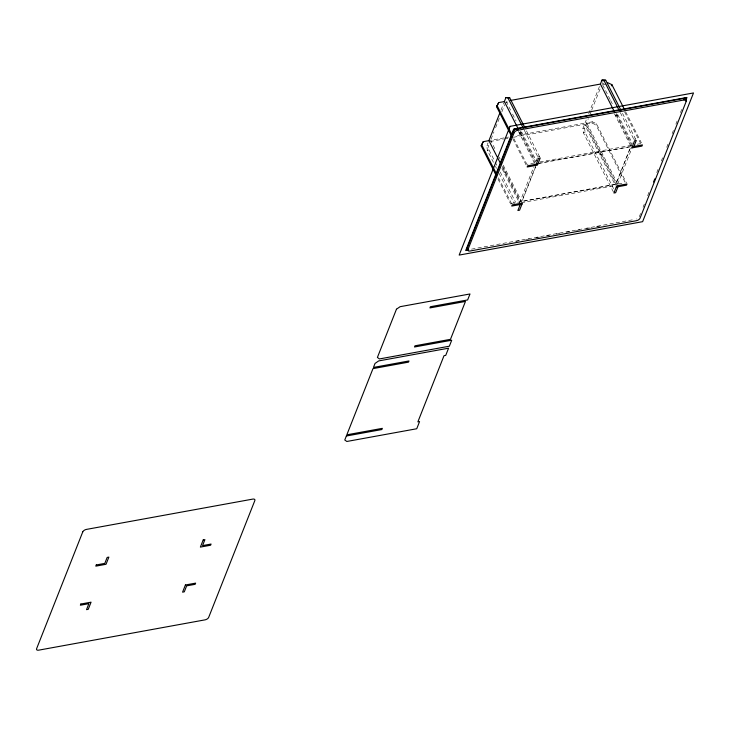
<?xml version="1.0" encoding="UTF-8"?>
<svg xmlns="http://www.w3.org/2000/svg" width="730" height="730" viewBox="0 0 730 730"><rect width="100%" height="100%" fill="white"/><g stroke="black" fill="none" stroke-linecap="round" stroke-linejoin="round"><path stroke-width="0.55" stroke-dasharray="3.65 2.74" d="M493.434 162.315L487.321 150.27L486.873 145.827L488.051 142.834M500.981 110.13L503.892 102.757M491.044 139.284L493.955 131.911M495.615 127.704L499.356 118.233M501.848 111.918L504.758 104.554M519.888 132.167L519.413 133.371L521.12 133.061L521.594 131.856L519.888 132.167L535.145 162.243M519.505 203.059L533.739 167.015M537.371 157.844L535.418 162.781L526.896 164.332M536.231 164.715L521.676 201.544L502.642 164.031M535.619 166.933L522.041 201.297L615.819 184.215L630.629 146.73L537.973 163.611M613.419 192.008L583.37 132.778L582.923 128.334L586.217 119.994M588.708 113.679L599.941 85.264M613.601 188.687L585.077 132.468L584.62 128.024L588.334 118.634M589.995 114.418L591.245 111.261M591.665 110.212L601.228 86.003M610.134 99.554L602.113 83.758L603.299 80.765M618 186.716L586.199 124.036L591.884 123.005L592.358 121.8L596.437 123.735L626.486 182.965M624.999 182.153L595.963 124.93L596.437 123.735M615.938 114.674L615.463 115.869L617.169 115.559L617.644 114.364L615.938 114.674L631.705 145.754M614.468 113.898L630.994 146.484L616.02 184.361L584.967 123.151L515.042 135.889M617.671 184.188L632.28 147.223M639.316 216.728L640.621 213.425M643.057 207.256L644.298 204.099M647.629 195.686L649.828 190.119M656.772 172.545L658.022 169.387M661.343 160.974L662.594 157.817M666.745 147.296L667.996 144.138M672.148 133.626L673.398 130.469M675.889 124.155L677.139 120.997M680.46 112.584L681.711 109.427M602.113 83.758L604.011 83.412M505.598 102.446L507.815 102.045M602.588 84.78L606.375 84.096M503.946 137.906L490.624 140.333L495.132 149.221M505.05 137.705L509.494 136.893M592.358 121.8L586.674 122.841L617.726 184.051M490.149 141.529L503.472 139.101M504.576 138.901L507.907 138.298M513.464 137.286L584.493 124.346L615.28 185.028M486.873 145.827L488.571 145.516L489.027 149.96L494.63 161.001M582.923 128.334L584.62 128.024M487.321 150.27L489.027 149.96M583.37 132.778L585.077 132.468M537.782 156.795L539.488 156.485M633.832 139.302L635.538 138.992M539.862 161.969L631.669 145.252M637.235 144.23L640.63 143.618M537.764 163.465L630.994 146.484M511.447 203.414L624.123 182.892M521.211 202.748L615.554 185.557M471.507 249.14L634.571 219.438M516 241.402L519.349 240.79M526.056 239.568L529.414 238.965M536.112 237.743L539.47 237.131M546.177 235.909L549.526 235.297M556.233 234.074L559.582 233.463M566.288 232.24L569.646 231.629M576.353 230.415L579.702 229.804M586.409 228.581L589.758 227.97M596.465 226.747L599.823 226.136M591.884 123.005L595.963 124.93M625.637 111.763L641.424 142.879M624.652 111.955L640.438 143.071M622.526 113.36L635.775 139.457M620.317 112.666L634.069 139.768M610.627 100.539L612.634 104.49M617.644 114.364L632.39 143.436M616.166 113.588L631.696 144.193M526.476 130.852L539.726 156.95M524.268 130.159L538.019 157.26M506.063 101.251L510.571 110.139M512.579 114.09L516.083 120.997M521.594 131.856L536.34 160.929M520.116 131.081L535.647 161.686M518.419 131.391L534.944 163.976M513.883 138.691L526.622 163.794M512.907 138.882L526.148 164.989M499.137 157.114L500.141 159.094M502.678 166.212L520.426 201.206M502.441 167.298L519.979 201.854M501.966 168.502L519.742 203.524M495.141 162.005L497.176 166.02M500.233 172.043L515.517 202.164M495.469 166.331L496.491 168.338M499.037 173.357L514.322 203.478M498.444 177.773L511.684 203.88M497.97 178.969L510.708 204.071M636.788 218.909A3.203 1.643 -26.9 0 1 636.496 219.018M504.448 171.249L503.974 172.444L505.68 172.134L506.155 170.939L504.448 171.249M600.498 153.756L600.023 154.952L601.73 154.641L602.204 153.446L600.498 153.756"/><path stroke-width="1.09" d="M496.446 175.957L481.161 145.845L483.233 141.675L488.917 140.644L499.731 113.287M511.885 136.875L496.61 106.763L498.681 102.602L504.366 101.561L505.936 97.574L509.677 97.72L524.952 127.841M483.233 141.675L481.161 145.845M498.681 102.602L496.61 106.763M467.966 249.532L514.102 132.778A3.203 1.643 -26.9 0 1 517.734 130.259L684.147 99.955A3.203 1.643 -26.9 0 1 686.2 101.433L640.055 218.197A3.203 1.643 -26.9 0 1 636.432 220.706L470.02 251.01A3.203 1.643 -26.9 0 1 467.966 249.532L467.218 248.063A3.203 1.643 -26.9 0 0 468.286 249.596M520.244 204.528L517.88 210.505L519.587 210.194L522.424 203.013L512.195 204.884L511.721 206.079L521.95 204.218M536.167 164.25L538.53 158.264L540.227 157.954L537.399 165.135L527.169 166.997L527.635 165.801L537.864 163.94M614.432 111.717L600.407 84.069L601.985 80.081L605.717 80.227L621.002 110.34M611.411 85.848L611.886 84.653L607.798 82.727M618 186.716L615.636 192.702L613.93 193.012L616.768 185.831L626.997 183.969L626.523 185.164L616.293 187.026M633.914 146.447L636.277 140.461L634.58 140.771L631.742 147.953L641.971 146.091L642.446 144.887L632.207 146.757M685.406 100.083L686.236 97.966L514.148 129.31L466.434 250.062L468.669 249.651M653.551 182.016L654.81 178.85M685.716 100.64L686.966 97.464L513.737 129.018L465.704 250.563L467.939 250.153M505.936 97.574L509.677 97.72M601.985 80.081L605.717 80.227M510.507 100.448L600.407 84.069M686.2 101.433L685.452 99.964A3.203 1.643 -26.9 0 0 683.399 98.486L684.147 99.955M611.886 84.653L624.615 109.755M604.02 80.537L619.295 110.65M507.97 98.03L523.246 128.151M504.366 101.561L518.391 129.21M517.734 130.259L516.986 128.79A3.203 1.643 -26.9 0 0 513.363 131.309L514.102 132.778M497.075 105.567L511.849 134.676M488.917 140.644L500.944 164.341M481.636 144.64L496.911 174.762M82.746 531.924L36.609 648.687A3.203 1.643 -26.9 0 0 38.663 650.165L205.066 619.852A3.203 1.643 -26.9 0 0 208.698 617.343L254.834 500.579A3.203 1.643 -26.9 0 0 252.781 499.101L86.377 529.414A3.203 1.643 -26.9 0 0 82.746 531.924M80.838 604.029L80.364 605.225L88.887 603.673L86.523 609.659L88.23 609.349L91.067 602.168L80.838 604.029M96.278 564.947L95.803 566.152L106.032 564.281L108.87 557.109L107.164 557.419L104.801 563.396L96.278 564.947M185.411 584.986L182.573 592.167L184.279 591.857L186.643 585.871L195.165 584.319L195.64 583.124L185.411 584.986M203.214 539.926L200.376 547.098L210.605 545.237L211.079 544.042L202.557 545.593L204.92 539.616L203.214 539.926M346.349 436.011L344.779 439.998L346.832 441.477L416.739 428.747L419.577 421.566L417.87 421.876L444.023 355.683L445.729 355.373L448.567 348.192L378.66 360.921L375.037 363.44L373.459 367.427L408.982 360.958L408.508 362.153L372.984 368.623L346.823 434.815L382.347 428.346L381.872 429.541L346.349 436.011M396.463 309.201L377.401 357.454L379.454 358.932L449.351 346.202L451.724 340.216L414.494 346.996L414.969 345.801L450.483 339.331L465.457 301.444L429.934 307.914L430.408 306.719L467.638 299.939L470.001 293.962L400.095 306.691L396.463 309.201M510.042 126.354L459.17 255.08L642.628 221.674L693.5 92.947L510.042 126.354"/></g></svg>
